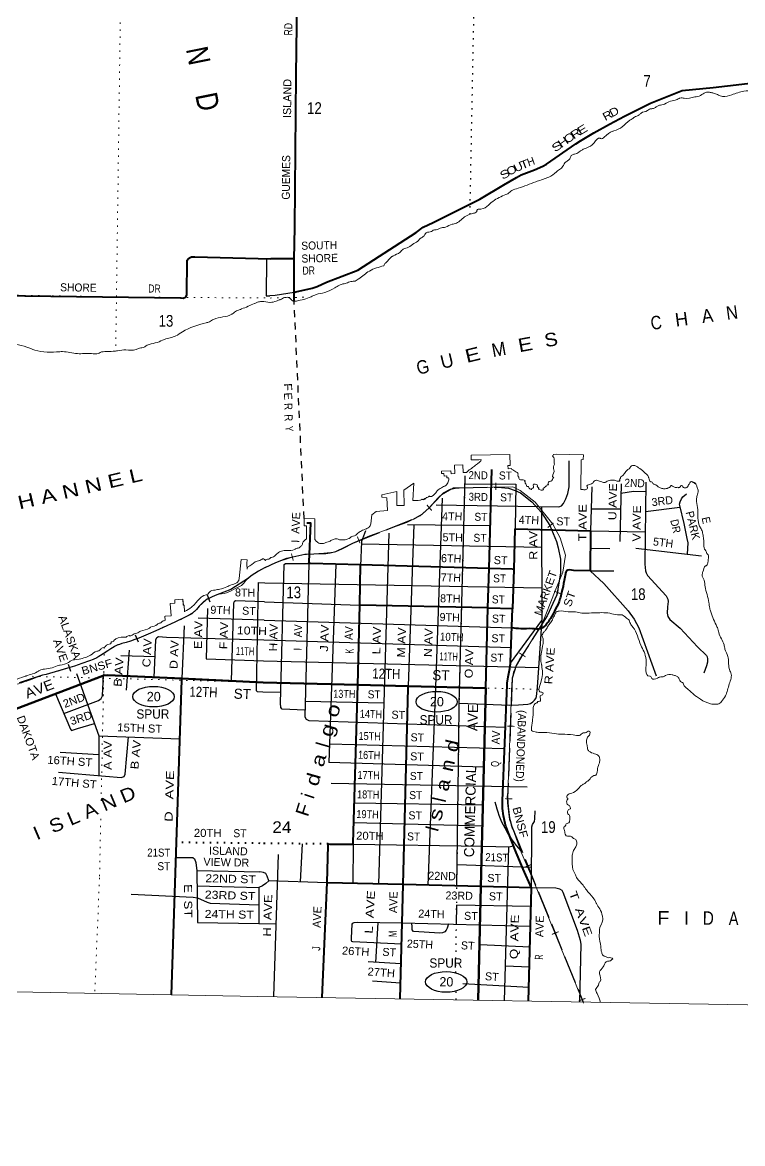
# Model space of a CAD drawing. Header units: feet. Extents: x -489137 to -242534, y 368785 to 558127.
# Drawn here: x -400959 to -390164, y 368785 to 385596 of the extents above; entities that cross this region are included whole.
import ezdxf
from ezdxf.enums import TextEntityAlignment as Align

# ---------------------------------------------------------------- set-up
doc = ezdxf.new("R2010")
doc.units = ezdxf.units.FT
doc.header["$LTSCALE"] = 70
for name, pattern in [('DOTTED', [1.5, 0.3, -1.2]), ('LONG_DASHED', [7.5, 6, -1.5]), ('MEDIUM_DASHED', [4.5, 3, -1.5]), ('SHORT_DASHED', [2.7, 1.5, -1.2])]:
    doc.linetypes.add(name, pattern=pattern)
for name, color, linetype, lineweight in [('17', 7, 'Continuous', 25), ('23', 7, 'Continuous', 70), ('26', 7, 'Continuous', 40), ('27', 7, 'Continuous', 13), ('29', 7, 'Continuous', 25), ('33', 7, 'LONG_DASHED', 25), ('34', 7, 'Continuous', 25), ('39', 7, 'Continuous', 13), ('4', 7, 'Continuous', 13), ('53', 7, 'MEDIUM_DASHED', 40), ('6', 7, 'DOTTED', 25), ('63', 7, 'Continuous', 25), ('7', 7, 'DOTTED', 13)]:
    doc.layers.add(name, color=color, linetype=linetype, lineweight=lineweight)
for name, color, linetype in [('30', 7, 'Continuous'), ('41', 7, 'Continuous'), ('42', 7, 'Continuous'), ('54', 7, 'Continuous')]:
    doc.layers.add(name, color=color, linetype=linetype)

msp = doc.modelspace()

# ---------------------------------------------------------------- linework, layer by layer
at = {"layer": '17'}
for centre in [(-398993.92, 375486.25), (-394749.52, 375410), (-394607.24, 371209.15)]:
    msp.add_ellipse(centre, major_axis=(-309.24, 1), ratio=0.500121, dxfattribs=at)
at = {"layer": '23'}
for p, q in [((-397350.41, 375700.06), (-398569.08, 375756.73)), ((-395932.68, 375663.37), (-397350.41, 375700.06)), ((-395176.31, 375643.53), (-395932.68, 375663.37)), ((-394014.68, 375613.07), (-395176.31, 375643.53)), ((-394127.59, 370934.18), (-394085.82, 372637.88))]:
    msp.add_line(p, q, dxfattribs=at)
for points in [[(-405087.48, 373771.14), (-399752.8, 375796.96), (-399743.14, 375804.25), (-399677.95, 375807.79), (-398569.08, 375756.73)], [(-394085.82, 372637.88), (-394013.04, 375613.03), (-394014.68, 375613.07)]]:
    msp.add_lwpolyline(points, dxfattribs=at)
at = {"layer": '26'}
for p, q in [((-396887.51, 382049.97), (-397236.83, 382051.59)), ((-396886.05, 381411.97), (-396885.99, 381547.83)), ((-393964.27, 377405.58), (-393922.4, 378894.1)), ((-393980.81, 376817.39), (-393964.27, 377405.58)), ((-395932.68, 375663.37), (-395899.06, 376859.88)), ((-393980.81, 376817.39), (-395898.43, 376860.09)), ((-394014.68, 375613.07), (-393980.81, 376817.39)), ((-396465.79, 370975.77), (-396391.29, 372698.87)), ((-395298.87, 370954.94), (-395254.1, 372667.76)), ((-393323.29, 372618.37), (-394085.82, 372637.88)), ((-393371.32, 370920.77), (-393329.46, 372615.47))]:
    msp.add_line(p, q, dxfattribs=at)
for points in [[(-396885.99, 381547.83), (-396885.78, 382039.82), (-396876.06, 382526.34), (-396856.05, 384804.21), (-396813.51, 387808.68), (-396775.42, 389421.36)], [(-396885.99, 381547.83), (-396860.99, 381554.27), (-396613.89, 381612.71), (-396542.11, 381636.48), (-396399.12, 381699.2), (-395929.94, 381882.2), (-395056.59, 382445.92), (-394951.45, 382525.83), (-394800.1, 382598.42), (-394100.28, 382946.75), (-393743.13, 383163.14), (-393552.23, 383273.07), (-393483.02, 383310), (-393280.86, 383386.72), (-393160.03, 383439.25), (-393100.95, 383470.63), (-392664.62, 383775.72), (-392592.49, 383822.4), (-392394.09, 383942.42), (-392158.77, 384071.67), (-391934.63, 384191.88), (-391543.77, 384387.13), (-391068.4, 384574), (-390603.03, 384621.75), (-389874.34, 384706.68)], [(-402098.53, 381511.76), (-398587.23, 381464.34), (-398549.76, 381463.83), (-398537.23, 381465.72), (-398533.99, 381466.83), (-398527.44, 381469.86), (-398521.24, 381473.55), (-398515.47, 381477.87), (-398510.17, 381482.78), (-398507.08, 381486.31), (-398493.11, 381511.99), (-398492.84, 381536.31), (-398487.64, 382005.25), (-398487.36, 382030.26), (-398468.35, 382055.25), (-398460.78, 382061.81), (-398452.26, 382067.74), (-398443.17, 382072.76), (-398433.6, 382076.8), (-398423.66, 382079.81), (-398413.47, 382081.77), (-398403.12, 382082.66), (-398392.74, 382082.45), (-398382.43, 382081.17), (-398376.26, 382079.86), (-397236.83, 382051.59)], [(-395900.11, 376860.93), (-395891.49, 377460.88), (-396638.55, 377484.3), (-396663.46, 377485.08), (-396662.41, 377508.05), (-396635.94, 378087.23), (-396694.43, 378088.84)], [(-393589.63, 377394.83), (-393570.35, 378003.76), (-392441.82, 377974.62)], [(-392441.82, 377974.62), (-392446.02, 377373.24), (-392698.08, 377380.37)], [(-393589.63, 377394.83), (-393617.41, 377395.63), (-393964.27, 377405.58), (-395889.78, 377460.79)], [(-393980.81, 376817.39), (-393608.18, 376809.09), (-393589.63, 377394.83)], [(-393691.98, 375662.43), (-393690.64, 375688.73), (-393679.14, 375786.02), (-393663.19, 375856.59), (-393657.62, 375881.25), (-393653.37, 375906.59), (-393645.8, 375951.74), (-393643.02, 375976.88), (-393642.04, 376001.74), (-393610.13, 376808.57)], [(-398725.85, 371016.19), (-398569.68, 375738.69), (-398569.08, 375756.73)], [(-396392.98, 372698.29), (-396377.65, 373252.3), (-396376.96, 373277.3), (-396352.32, 373277.07), (-396024.88, 373274.03), (-395999.82, 373273.8), (-395999.18, 373296.79), (-395932.68, 375663.37)], [(-395254.1, 372667.76), (-395177.05, 375615.16), (-395176.31, 375643.53)], [(-393327.4, 372618.6), (-393454.6, 372901.85), (-393543.54, 373115.78), (-393558.23, 373148.43), (-393569.44, 373173.37), (-393579.02, 373198.43), (-393711.34, 373544.63), (-393724.17, 373587.01), (-393749.06, 373697.78), (-393762.23, 373810.54), (-393763.55, 373924.06), (-393693.73, 375662.41)], [(-394085.82, 372637.88), (-395254.1, 372667.76), (-396391.35, 372696.85)]]:
    msp.add_lwpolyline(points, dxfattribs=at)
msp.add_spline([(-392698.08, 377380.37), (-392801.29, 377371.24), (-392819.55, 377327.55), (-392837.44, 377227.3), (-392876.8, 377044.71), (-392901.85, 376951.62), (-393044.98, 376659.82), (-393091.49, 376586.43), (-393192.2, 376505.68), (-393314.23, 376505.52), (-393489.84, 376504.46), (-393622.77, 376519.91)], degree=3, dxfattribs=at)
at = {"layer": '29'}
for p, q in [((-392422.38, 378630.5), (-392441.82, 377974.62)), ((-391985.64, 378679.29), (-392003.21, 377810.93)), ((-393176.03, 378335.19), (-393171.37, 376517.27)), ((-392432.08, 378303.28), (-391993.29, 378301.03)), ((-391104.36, 378320.56), (-391616.9, 378259.06)), ((-395465.08, 377939.28), (-395623.24, 372677.2)), ((-395188.88, 378069.96), (-393946.05, 378053.16)), ((-395090.06, 378068.62), (-395176.31, 375643.53)), ((-392441.82, 377974.62), (-391620.64, 377960.01)), ((-393174.46, 377723.2), (-395880.15, 377770.46)), ((-392443.63, 377715.08), (-392151.01, 377707.83)), ((-391764.51, 377715.02), (-390779.71, 377598.3)), ((-396262.67, 377472.52), (-396367.4, 374499.42)), ((-392446.02, 377373.24), (-392091.65, 377372.69)), ((-397423.21, 377199.42), (-397323.73, 377191.93)), ((-397323.73, 377191.93), (-393172.91, 377118.25)), ((-397328.77, 376910.36), (-395899.06, 376859.88)), ((-397333.75, 376631.57), (-398327.14, 376662.96)), ((-397333.75, 376631.57), (-393617.25, 376519.27)), ((-393642.5, 375990.13), (-393171.66, 376630.73)), ((-398532.83, 376547.26), (-398569.08, 375756.73)), ((-397339.03, 376336.23), (-393633.17, 376225.89)), ((-399484.21, 376102.19), (-398970.46, 376089.11)), ((-399398.88, 375581.43), (-399354.24, 376182.89)), ((-397344.59, 376025.62), (-393217.88, 375925.43)), ((-397352.93, 375559.01), (-397095.17, 375554.92)), ((-396720.13, 375416.88), (-395541.53, 375395.82)), ((-399811.42, 374899.85), (-398598.95, 374853.45)), ((-396357.5, 374780.39), (-393731.98, 374710.05)), ((-400394.77, 374654.12), (-399813.91, 374617)), ((-394042, 374429.29), (-396367.4, 374499.42)), ((-396333.1, 374191.11), (-393392.72, 374132.59)), ((-395982.44, 373892.59), (-394055.81, 373864.78)), ((-395990.68, 373599.14), (-394063.52, 373549.45)), ((-396768.03, 373281.1), (-396794.62, 372710.04)), ((-395999.82, 373273.8), (-396007.34, 372687.03)), ((-395999.82, 373273.8), (-394056.88, 373243.71)), ((-393732.93, 370927.18), (-393669.02, 373232.35)), ((-397124.89, 373121.16), (-397195.54, 370988.8)), ((-398342.95, 372880.9), (-397401.23, 372859.01)), ((-393325.77, 372923.31), (-394440.16, 372965.32)), ((-396391.35, 372696.85), (-397264.77, 372725.41)), ((-397415.07, 372084.26), (-397159.45, 372078.08)), ((-395662.58, 371502.85), (-395626.95, 372101.5)), ((-395267.33, 372097.39), (-393343.58, 372043.85)), ((-393351.37, 371728.37), (-394097.97, 371764.95)), ((-395285.16, 371479.48), (-395773.92, 371509.74)), ((-393358.78, 371428.6), (-393718.51, 371447.47)), ((-395709.35, 371225.4), (-395292.58, 371195.46)), ((-394358.47, 371185.2), (-393366.14, 371130.49))]:
    msp.add_line(p, q, dxfattribs=at)
for points in [[(-397298.09, 382053.11), (-397307.45, 381498.65), (-397251.65, 381497.87)], [(-396885.99, 381547.83), (-397171.48, 381502.42), (-397251.65, 381497.87)], [(-394756.63, 378363.05), (-392919.78, 378330.67), (-392901.55, 378335.67), (-392878.23, 378348.4), (-392848.55, 378380.21), (-392811.12, 378453.73), (-392780.7, 378532.93), (-392764.22, 378631.94), (-392762.71, 379023.87)], [(-394444.99, 372646.92), (-394416.95, 374827.83), (-394409.66, 375376.4), (-394400.91, 375760.1), (-394324.16, 378778.98)], [(-394326.28, 378679.29), (-393563.03, 378670.8), (-393570.35, 378003.76)], [(-391611.36, 378701.73), (-391626.74, 377471.84), (-391618.86, 377374.82), (-391610.38, 377340.88), (-391588.79, 377302.45), (-391306.63, 376998.89), (-391283.88, 376946.36), (-391279.64, 376914.54), (-391286.75, 376835.79), (-391292.36, 376738.49), (-391281.76, 376689.71), (-391255.19, 376642.38), (-391099.7, 376511.49), (-390839.35, 376234.38), (-390702.04, 376101.75), (-390692.37, 376085.2), (-390688.13, 376051.26), (-390688.13, 376004.6), (-390704.23, 375947.01), (-390746.07, 375841.08)], [(-394666.88, 378464.43), (-394767.5, 375629.78), (-394883.42, 372658.28)], [(-391613.19, 378555.35), (-391798.93, 378561.73), (-391988.58, 378533.93)], [(-390990.27, 377623.26), (-390980.7, 377792.67), (-390991.88, 377858.64), (-391041.13, 378084.47), (-391105.95, 378350.73), (-391110.03, 378373.85), (-391101.55, 378407.79), (-391080.35, 378450.21), (-391057.72, 378480.68), (-391002.55, 378530.14)], [(-395815.36, 377974.09), (-395878.4, 377812.58), (-395893.72, 377442.97)], [(-396723.75, 375284.65), (-397065.81, 375301.15), (-397086.69, 375325.85), (-397092.79, 375389.98), (-397037.17, 377467.51), (-397014.6, 377485.1), (-396948.17, 377484.31), (-396663.46, 377485.08)], [(-396663.46, 377485.08), (-396726.57, 375181.68), (-396705.06, 375147.68), (-396664.82, 375126.52), (-393719.09, 375030.91)], [(-392446.02, 377373.24), (-392244.3, 377181.8), (-391878.72, 376771.98), (-391788.47, 376649.41), (-391720.92, 376518.45), (-391458.74, 375801.12)], [(-397423.21, 377199.42), (-397454.06, 375578.49), (-397440.97, 375561.7), (-397352.93, 375559.01)], [(-397328.77, 376910.36), (-397767.57, 376921.55), (-397784.98, 376910.63), (-397792.98, 376886.22), (-397828.4, 375722.29)], [(-398185.06, 376806.92), (-398202.86, 376051.38), (-397344.59, 376025.62)], [(-394409.37, 375388), (-393651.72, 375360.42), (-393520.6, 375361.91), (-393382.8, 375372.52), (-393340.69, 375386.08), (-393308.59, 375406.45), (-393283.15, 375431.91), (-393261.95, 375459.48), (-393250.47, 375489.3), (-393238.63, 375629.17), (-393172.62, 376571.56)], [(-398986.69, 375775.96), (-398957.55, 376338.41), (-398946.27, 376372.44), (-398917.56, 376387.31), (-398798.8, 376379.31), (-397339.03, 376336.23)], [(-400339.38, 375232.2), (-399817.67, 375428.66), (-399779.73, 375460.07), (-399760.8, 375499.1), (-399743.14, 375804.25)], [(-400147.14, 375832.65), (-399811.42, 374899.85), (-399813.29, 374785.35), (-399815.06, 374303.51)], [(-400464.85, 375526.56), (-400239.82, 374998.64), (-400223.01, 374979.63), (-400134.55, 375009.17), (-399877.79, 375084.26)], [(-400417.09, 374353.39), (-399479.55, 374275.71), (-399433.42, 374291.32), (-399419.4, 374323.94), (-399367.55, 374882.86)], [(-393327.4, 372618.6), (-393322.48, 373536.62), (-393312.84, 373571.72), (-393285.09, 373612.46), (-393276.79, 373656.57), (-393274.72, 373775.12)], [(-394056.88, 373243.71), (-393669.02, 373232.35), (-393598.78, 373250.13)], [(-398657.75, 373075.36), (-398402.64, 373073.86), (-398378.34, 373053.28), (-398358.81, 372998.03), (-398342.89, 372872.88), (-398336.78, 372101.64), (-397415.07, 372084.26)], [(-397264.77, 372725.41), (-397310.62, 372683.65), (-397358.06, 372651.17), (-397417.19, 372624.77)], [(-397264.77, 372725.41), (-397288.09, 372795.41), (-397310.53, 372832.39), (-397343.21, 372850.56), (-397401.23, 372859.01)], [(-398341.11, 372647.9), (-397417.19, 372624.77), (-397415.1, 372092.08)], [(-392601.21, 370907.16), (-392583.49, 371774.1), (-392594.15, 371831.68), (-392640.48, 371979.08), (-392850.64, 372551.47), (-392869.63, 372579.55), (-392901.53, 372602.38), (-392965.13, 372615.1), (-393327.4, 372618.6)], [(-399327.2, 372524.03), (-398401.42, 372480.45), (-398334.43, 372468.62), (-398191.37, 372403.52), (-398142.84, 372388.06), (-397416.16, 372363.42)], [(-393336.24, 372340.83), (-394450.29, 372361.65), (-394454.7, 372074.77)], [(-395277.48, 371773.32), (-396007.7, 371810.6), (-396020.27, 371816.53), (-396026.63, 371825.01), (-396027.07, 371867.16), (-396016.05, 372076.04), (-396005.43, 372090.15), (-395986.34, 372098.64), (-395936.96, 372105.05), (-395267.33, 372097.39)], [(-394574, 372078.09), (-394592.73, 372013.29), (-394606.12, 371984.1), (-394627.32, 371960.77), (-394661.24, 371943.8), (-394700.68, 371940.47), (-395095.7, 371966.27), (-395114.96, 371992.58), (-395119.02, 372028.92), (-395120.42, 372093.3)]]:
    msp.add_lwpolyline(points, dxfattribs=at)
at = {"layer": '33', "linetype": 'SHORT_DASHED'}
msp.add_line((-396736.04, 378157.44), (-396886.04, 381407.26), dxfattribs=at)
at = {"layer": '34', "lineweight": 13}
msp.add_lwpolyline([(-392547.19, 370888.32), (-393280.86, 372691.93), (-393481.56, 373155.94), (-393659.35, 373645.56), (-393688.56, 373896.82), (-393621.73, 375688.5), (-393598.91, 375853.49), (-393510.89, 376040.92), (-393179.63, 376554.91), (-392973.28, 377074.36), (-392860.47, 377354.02), (-392816.98, 377607.31), (-392896.41, 377866.02), (-393005.6, 378071.01), (-393274.64, 378401.59), (-393497.68, 378575.38), (-393609.09, 378630.97), (-394499.2, 378615.11), (-394677.65, 378510.95), (-394864.83, 378312.1), (-394999.23, 378196.64), (-395197.67, 378099.1), (-395756.16, 377896.36), (-395976.66, 377803.45), (-396099.44, 377742.21), (-396287.57, 377652.45), (-396493.92, 377631.88), (-396772.78, 377615.32), (-396943.53, 377569.53), (-397159.43, 377496.7), (-397329.08, 377418.57)], dxfattribs=at)
at = {"layer": '34'}
msp.add_arc((-392214.74, 374316.93), 1712.74, 193.80183, 221.87281, dxfattribs=at)
at = {"layer": '34', "lineweight": 13}
for points in [[(-397329.43, 377418.38), (-397419.25, 377369.12), (-397529.35, 377296.69), (-397610.47, 377227.16), (-397674.22, 377154.72), (-397758.24, 377111.26), (-397900.21, 377044.62), (-398045.08, 377012.75), (-398114.61, 376983.78), (-398213.12, 376931.63), (-398308.73, 376841.81), (-398398.55, 376749.1), (-398499.96, 376688.25), (-398847.64, 376526), (-399073.63, 376424.59), (-399212.7, 376366.65), (-399340.18, 376320.29), (-399467.67, 376282.62), (-399540.1, 376259.45), (-399583.56, 376236.27)], [(-399583.56, 376236.27), (-399682.06, 376172.52), (-399812.44, 376088.5), (-399954.41, 376024.76), (-400180.4, 375946.53), (-400383.21, 375882.79), (-400551.26, 375836.43), (-400658.46, 375807.46), (-400814.92, 375749.51), (-401020.63, 375679.97), (-401142.32, 375648.1), (-401214.75, 375622.03), (-401298.77, 375578.57), (-401458.12, 375520.62)]]:
    msp.add_spline(points, degree=3, dxfattribs=at)
at = {"layer": '39'}
for p, q in [((-392995.08, 379119.51), (-392957.98, 379120.86)), ((-394080.82, 379040.53), (-394116.39, 379039.9)), ((-398818.57, 376627.78), (-398822.23, 376691.42))]:
    msp.add_line(p, q, dxfattribs=at)
for points in [[(-394234.68, 379104.75), (-394231.18, 379105.94), (-393651.9, 379116.9), (-393647.29, 378953.35), (-393680.78, 378952.4), (-393679.44, 378904.83), (-393628.21, 378906.26), (-393628.01, 378899.17)], [(-394119.07, 379039.88), (-394233.94, 379038.89), (-394234.63, 379104.66)], [(-392957.98, 379120.86), (-392550.39, 379114.81), (-392552.51, 379040.13), (-392580.85, 379036.87), (-392587.37, 378592.69)], [(-394574.23, 378769.16), (-394596.58, 378768.68), (-394597.17, 378795.87), (-394639.46, 378794.96), (-394640.25, 378831.41), (-394675.07, 378830.65), (-394675.9, 378868.64), (-394534.95, 378871.69), (-394534.02, 378829.18), (-394479.23, 378830.37), (-394482.03, 378958.89), (-394356.4, 378961.62), (-394354.31, 378847.8)], [(-395735.59, 378078.07), (-395723.71, 378213.07), (-395657.72, 378263.77), (-395487.82, 378279.29), (-395498.64, 378467.43), (-395571.04, 378475.48), (-395572.03, 378511.87), (-395348.64, 378564.28), (-395345.94, 378374.34), (-395346.57, 378352.15), (-395235.53, 378355.14), (-395243.25, 378581.57), (-395093.02, 378686.51), (-395106.43, 378426.32)], [(-396703.08, 377854.02), (-396702.05, 378049.25), (-396737.4, 378049.45), (-396736.84, 378155.42), (-396573.93, 378154.55), (-396575.6, 377841.15)], [(-397708.57, 377259.92), (-397681.67, 377544.19), (-397591.59, 377535.66), (-397596.12, 377487.88)], [(-398675.46, 376887.54), (-398673.57, 376887.65), (-398676.54, 376939.46), (-398553.16, 376946.52), (-398548.07, 376857.87), (-398533.45, 376858.73), (-398528.26, 376759.47)], [(-398672.7, 376888.62), (-398675.77, 376940.73), (-398552.29, 376947.69), (-398546.96, 376859.21), (-398532.16, 376860.08), (-398527.5, 376761.64)], [(-398821.1, 376689.58), (-398821.28, 376692.72), (-398731.59, 376697.86), (-398742.24, 376883.53), (-398672.7, 376888.62)]]:
    msp.add_lwpolyline(points, dxfattribs=at)
for points in [[(-402965.69, 391256.12), (-402975.95, 391246.22), (-403046.79, 391108.24), (-403100.53, 391030.49), (-403117.78, 390962.2), (-403134.47, 390928.19), (-403249.55, 390550.95), (-403335.7, 390340.63), (-403369.66, 390236.33), (-403417.21, 390041.48), (-403425.18, 389922.62), (-403423.63, 389894.36), (-403437.03, 389813.9), (-403543.09, 389620.06), (-403555.95, 389573.88), (-403665.95, 389386.15), (-403709.04, 389342.51), (-403754.89, 389252.51), (-403788.8, 389027.19), (-403804.48, 388805.6), (-403779.09, 388627.68), (-403776.81, 388518.73), (-403781.04, 388381.66), (-403766.29, 388169.63), (-403775.75, 387958.01), (-403778.49, 387913.69), (-403826.94, 387412.3), (-403866.34, 387221.36), (-403886.13, 386995.8), (-403897.83, 386770.11), (-403901.48, 386419.23), (-403916.7, 386100.82), (-403944.2, 385897.58), (-403981.64, 385452.5), (-404003.67, 385212.86), (-404025.57, 385106.34), (-404019.91, 385082.03), (-403987.1, 384988.71), (-403905.6, 384535.56), (-403882.13, 384363.73), (-403874.81, 384317.22), (-403846.23, 384086.82), (-403759.04, 383736.44), (-403713.6, 383550.12), (-403530.11, 383038.78), (-403495.67, 382921.22), (-403458.82, 382702.79), (-403407.27, 382520.4), (-403361.06, 382382.48), (-403264.17, 382257.81), (-403016.58, 381967.25), (-402851.52, 381815.22), (-402604.57, 381609.36), (-402305.76, 381366.33), (-402283.79, 381351.84), (-402145.97, 381262.79), (-401881.88, 381119.17), (-401625.82, 380977.7), (-401515.56, 380931.47), (-401329.16, 380851.68), (-401062.07, 380768.51), (-400893.21, 380727.33), (-400774.85, 380682.98), (-400399.85, 380658.49), (-400357.45, 380659.79), (-400135.93, 380629.83), (-399924.01, 380630.27), (-399821.03, 380632.56), (-399794.58, 380646.24), (-399697.47, 380660.72), (-399564.15, 380668.55), (-399531.79, 380672.03), (-399410.47, 380686.12), (-399255.02, 380689.53), (-399204.21, 380710.86), (-399135.35, 380725.83), (-399114.94, 380739.61), (-399059.97, 380768.92), (-398936.41, 380797.08), (-398830.71, 380843.7), (-398658.33, 380895.24), (-398558.41, 380958.08), (-398205.09, 381091.25), (-398156.41, 381106.57), (-398093.23, 381143.82), (-397819.51, 381221.87), (-397811.34, 381227.78), (-397750.13, 381269.1), (-397672.94, 381300.05), (-397480.39, 381382.85)], [(-387292.79, 382898.31), (-387394, 382957.67), (-387446.77, 383017.7), (-387501.96, 383063.66), (-387559.51, 383097.57), (-387671.65, 383126.92), (-387701.71, 383133.81), (-387745.43, 383157.24), (-387822.11, 383228.03), (-387915.43, 383281.11), (-387927.46, 383283.46), (-388071.3, 383404.58), (-388080.86, 383423.03), (-388117.85, 383470.51), (-388132.67, 383517.38), (-388178.53, 383607.51), (-388188.09, 383625.95), (-388274.35, 383785.89), (-388277.3, 383824.34), (-388275.29, 383894.99), (-388212.25, 383984.15), (-388199.92, 383991.88), (-388169.69, 384061.75), (-388171.9, 384126.44), (-388184.98, 384163.16), (-388214.02, 384206.38), (-388279, 384262.72), (-388385.91, 384334.34), (-388466.04, 384354.73), (-388582.33, 384380.16), (-388608.07, 384397.02), (-388676.04, 384419.1), (-388688.02, 384423.48), (-388786.12, 384450.42), (-388814.33, 384451.2), (-388821.49, 384483.71), (-388833.64, 384482.03), (-388899, 384453.54), (-388993.47, 384466.24), (-389096.39, 384465.04), (-389363.12, 384450.18), (-389425.5, 384455.95), (-389505.27, 384488.45), (-389598.53, 384543.54), (-389698.93, 384560.45), (-389721.11, 384561.06), (-389807.62, 384569.51), (-389947.11, 384559.22), (-390003.44, 384564.82), (-390142.65, 384564.62), (-390325.74, 384511.09), (-390463.62, 384486.62), (-390497.72, 384493.61), (-390555.44, 384521.47), (-390611.43, 384539.17), (-390661.59, 384548.64), (-390720.17, 384546.21), (-390792.05, 384501.73), (-390879.47, 384477.89), (-391037.39, 384458.01), (-391101.84, 384461.81), (-391114.11, 384456.08), (-391173.37, 384429.44), (-391266.84, 384405.76), (-391354.79, 384363.75), (-391427.88, 384347.58), (-391466.92, 384322.4), (-391511.83, 384303.44), (-391558.43, 384296.65), (-391589.36, 384273.27), (-391683.17, 384237.47), (-391712.2, 384209.99), (-391785.8, 384175.66), (-391818.85, 384148.29), (-391853.69, 384129.06), (-391967.47, 384029.18), (-392092.22, 383970.01), (-392110.53, 383964.45), (-392236.07, 383877.02), (-392287.16, 383854.19), (-392299.08, 383860.57), (-392387.76, 383792.33), (-392509.09, 383710.83), (-392564.21, 383688.12), (-392681.11, 383620.64), (-392723.84, 383607.68), (-392747.28, 383563.89), (-392782.69, 383524.47), (-392830.08, 383489.42), (-392855.7, 383439.63), (-392965.23, 383347.71), (-392983.88, 383330.05), (-393096.7, 383264.49), (-393263.77, 383206.48), (-393528.8, 383108.75), (-393622.56, 383074.97), (-393684.47, 383026.18)], [(-393684.47, 383026.18), (-393884.93, 382928.69), (-393973.73, 382856.41), (-394088.38, 382796.96), (-394145.39, 382778.33), (-394145.62, 382770.26), (-394182.88, 382736.94), (-394207.24, 382731.56), (-394366.82, 382653.13), (-394437.08, 382594.47), (-394504.28, 382572.09), (-394516.44, 382570.41), (-394614.51, 382526.65), (-394679.36, 382516.32), (-394756.82, 382488.15), (-394801.4, 382481.3), (-394826.16, 382461.79), (-394907.42, 382441.81), (-394949.4, 382384.39), (-395002.77, 382351.52), (-395017.52, 382329.71), (-395089.44, 382283.22), (-395171.79, 382224.88), (-395249.24, 382196.72), (-395299, 382149.62), (-395401.44, 382093.86), (-395411.34, 382087.05)], [(-395542.16, 381947.51), (-395758.36, 381868.49), (-395914.94, 381753.63), (-395970.63, 381715.91)], [(-395542.16, 381947.51), (-395530.57, 381970.97), (-395503.7, 382000.22), (-395480.96, 382023.22), (-395460.3, 382048.28), (-395420.99, 382083.84), (-395401.44, 382093.86)], [(-396155.23, 381675.63), (-396206.62, 381657.54), (-396276.36, 381617.04), (-396427.64, 381546.48), (-396555.62, 381515.66), (-396633.24, 381481.45), (-396850.88, 381418.76), (-396883.25, 381415.61), (-396909.28, 381422.39), (-396923.16, 381430.85), (-396929.57, 381442.05)], [(-396155.23, 381675.63), (-396088.37, 381691.44), (-396051.03, 381708.28), (-396017.79, 381712.61), (-395982.47, 381716.96), (-395970.63, 381715.91)], [(-396929.57, 381442.05), (-396978, 381472.95), (-397006.68, 381473.55), (-397030.99, 381470.18), (-397092.32, 381441.57), (-397101, 381438.95), (-397108.62, 381435.96), (-397153.54, 381416.99), (-397244.88, 381397.29), (-397248.64, 381397.22)], [(-397477.17, 381382.04), (-397433.85, 381402.32), (-397372.65, 381410.44), (-397248.64, 381397.22)], [(-393151.8, 378587.94), (-393147.46, 378587.99), (-393155.52, 378588.21), (-393147.46, 378587.99), (-393151.32, 378594.16), (-393136.47, 378620), (-393128.34, 378621.8), (-393119.76, 378639.75), (-393103.53, 378643.33), (-393090.87, 378663.19), (-393072.6, 378666.72), (-393076.47, 378672.89), (-393044.92, 378718.48), (-393024.59, 378723.97), (-393024.42, 378730.03), (-393005.59, 378753.74), (-393007.38, 378761.87), (-392993.09, 378767.53), (-392999.03, 378771.74), (-392990.47, 378860.37), (-392990.29, 378866.43), (-392993.95, 378951.36), (-392985.31, 378971.33), (-392990.27, 379009.84), (-393002.33, 379082.89), (-393008.31, 379085.06), (-392997.39, 379115.06), (-392995.25, 379119.04)], [(-394303.08, 378849.53), (-394259.77, 378885.66), (-394198.67, 378932.57), (-394136.43, 378979.48), (-394097.97, 379011.51), (-394082.22, 379038.86)], [(-392504.55, 378596.48), (-392488.01, 378610.15), (-392487.57, 378626.3), (-392497.24, 378640.7), (-392458.14, 378667.91), (-392404.93, 378694.72), (-392388.17, 378716.47), (-392355.47, 378731.73), (-392339.4, 378729.26), (-392275.46, 378707.31), (-392223.22, 378699.81), (-392206.87, 378707.43), (-392143.64, 378731.94), (-392067.15, 378725.8), (-392045.15, 378719.13), (-392002.64, 378724.02), (-392008.47, 378732.25), (-391995.45, 378764.21), (-391993.9, 378768.57), (-391991.14, 378774.19), (-391990.98, 378776.6), (-391986.93, 378780.14), (-391891.18, 378884.55), (-391856.17, 378909.84), (-391826.8, 378949.43), (-391759.02, 378944.67)], [(-391759.02, 378944.67), (-391685.17, 378893), (-391602.51, 378820.03), (-391573.41, 378778.83), (-391569.72, 378766.62), (-391560.61, 378732.03), (-391539.13, 378707.2), (-391529.05, 378706.92), (-391499.67, 378675.81), (-391483.71, 378669.31), (-391408.37, 378622.8), (-391360.45, 378605.32), (-391310, 378605.94), (-391279.47, 378615.2), (-391242.45, 378640.44), (-391238.12, 378650.41), (-391174.36, 378622.4), (-391125.93, 378623.09), (-391117.98, 378618.82), (-391080.67, 378654.15), (-391064.72, 378647.66), (-391049.33, 378620.98), (-391031.25, 378618.45), (-391009.07, 378617.84), (-390972.57, 378663.19)], [(-394964.58, 378448.67), (-394960.77, 378440.49), (-394944.47, 378446.1), (-394938.65, 378437.85), (-394930.13, 378453.78), (-394921.18, 378456.35), (-394914.01, 378453.34), (-394913.72, 378463.43), (-394893.22, 378474.98), (-394872.89, 378480.48), (-394864.48, 378492.37), (-394852.45, 378490.01), (-394763.8, 378544.79), (-394725.33, 378586.05), (-394662.56, 378627.91), (-394629.18, 378644.16), (-394612.28, 378653.38), (-394576, 378706.6), (-394567.02, 378738.67), (-394574.23, 378769.16)], [(-394354.31, 378847.8), (-394331.6, 378849.06), (-394314.55, 378846.89), (-394303.08, 378849.53)], [(-393628.01, 378899.17), (-393607.38, 378887.73), (-393577.72, 378866.3), (-393542.43, 378848.8)], [(-393542.43, 378848.8), (-393530.06, 378826.78), (-393529.06, 378790.39), (-393525.9, 378786.44), (-393521.89, 378781.34), (-393517.37, 378775.93), (-393517.71, 378763.82), (-393508.21, 378743.36), (-393472.03, 378738.33), (-393426.19, 378718.88), (-393430.39, 378712.94), (-393422.44, 378708.68), (-393423.13, 378684.47), (-393413.22, 378678.13), (-393394.2, 378637.21), (-393388.1, 378639.06), (-393360.62, 378612.04), (-393352.78, 378603.75), (-393324.85, 378592.88), (-393332.8, 378597.14), (-393310.22, 378610.66), (-393299.29, 378640.65), (-393302.64, 378664.98), (-393260.19, 378667.86), (-393238.53, 378649.08), (-393240.88, 378637.02), (-393221.24, 378618.31), (-393215.43, 378610.07), (-393221.53, 378608.21), (-393197.91, 378587.36), (-393151.8, 378587.94)], [(-392590.55, 378592.73), (-392554.19, 378591.78), (-392512.14, 378590.88), (-392507.9, 378594.32)], [(-390972.42, 378663.56), (-390966.66, 378671.1), (-390953.42, 378691.63), (-390936.64, 378713.97), (-390918.81, 378707.83), (-390864.1, 378675.05)], [(-390910.28, 378708.59), (-390867.03, 378680.7), (-390866.43, 378679.63)], [(-390866.52, 378679.64), (-390850.81, 378649.83), (-390849.08, 378639.68), (-390830.58, 378580.6), (-390833.86, 378536.25), (-390851.75, 378474.13), (-390853.47, 378413.59), (-390834.78, 378289.86), (-390807.48, 378042.7), (-390776.91, 377989.48), (-390759.41, 377925.28), (-390747.75, 377849.41), (-390741.91, 377791.05), (-390732.47, 377699.29), (-390713, 377674.51), (-390698.02, 377633.7), (-390678.38, 377614.98), (-390673.18, 377584.54), (-390678.64, 377534.19), (-390678.82, 377528.14), (-390690.39, 377475.95), (-390703.1, 377454.08), (-390717.45, 377446.4), (-390758.26, 377358.65), (-390769.66, 377312.51), (-390741.59, 377234.98), (-390724.23, 377135.54), (-390668.37, 376899.7), (-390656.66, 376814.55), (-390640.12, 376757.54), (-390547.58, 376534.83), (-390541.87, 376522.55), (-390521.81, 376447.27), (-390440.28, 376263.24), (-390427.94, 376200.29), (-390382.64, 376089.97), (-390365.56, 375909.74), (-390354.49, 375873.08)], [(-395106.43, 378426.32), (-395049.65, 378425.96), (-395004.23, 378430.74), (-394964.51, 378448.53)], [(-395801.78, 378002.12), (-395787.06, 378011.83), (-395763.3, 378029), (-395746.36, 378048.41), (-395735.59, 378078.07)], [(-396208.06, 377840.13), (-396178.2, 377835.77), (-396064.63, 377856.88), (-396056.45, 377860.7), (-396005.09, 377893.62), (-395999.04, 377893.45), (-395931.26, 377936.02), (-395877.77, 377972.92), (-395801.78, 378002.12)], [(-397317.96, 377526.29), (-397298.63, 377543.81), (-397255.49, 377553.76), (-397247.2, 377564.24), (-397237.84, 377570.54), (-397208.42, 377576.78), (-397156.77, 377616.31), (-397131.94, 377637.84), (-397076.61, 377668.64), (-396991.6, 377678.42), (-396882.24, 377693.58), (-396863.81, 377703.17), (-396812.9, 377719.95), (-396786.13, 377739.41), (-396762.99, 377773.1), (-396758.55, 377787.12), (-396702.21, 377855.13)], [(-396575.6, 377841.15), (-396541.51, 377805.53), (-396485.7, 377781.97), (-396409.66, 377796.01), (-396348.43, 377820.2), (-396300.84, 377844.32), (-396242.94, 377851.45), (-396208.06, 377840.13)], [(-397597.38, 377484.85), (-397587.73, 377403.17), (-397587.5, 377417.29), (-397548.65, 377448.89), (-397440.54, 377519.67), (-397402.04, 377529.1), (-397345.16, 377552.34), (-397317.85, 377526.22)], [(-398527.5, 376761.64), (-398426.36, 376827.23), (-398309.34, 376950.28), (-398266.35, 376987.87), (-398160.46, 377046.58), (-398156.28, 377054.58), (-398071.03, 377085.4), (-398002.19, 377098.36), (-397892.66, 377132.81), (-397837.72, 377160.11), (-397746.35, 377194.86), (-397717.57, 377226.64), (-397711.07, 377254.76)], [(-392960.24, 376755.55), (-392970.03, 376735.92), (-392985.47, 376700.65), (-393007.84, 376658.83), (-393021.55, 376623.13), (-393044.85, 376594.77), (-393064.7, 376569.9), (-393079.74, 376550.43)], [(-390354.49, 375873.08), (-390339.17, 375844.38), (-390362.05, 375677.37), (-390421.63, 375497.24), (-390478.5, 375411.96), (-390505.45, 375386.44), (-390562.35, 375371.85), (-390644.82, 375380.19), (-390796.25, 375446.98), (-390855.64, 375487), (-390869.46, 375497.48), (-390991.53, 375603.85), (-391050.11, 375672.12), (-391063.42, 375700.76), (-391081.44, 375705.3), (-391120.11, 375764.94), (-391153.58, 375794.14), (-391197.52, 375809.49), (-391219.52, 375816.15), (-391318.75, 375802.73), (-391353.53, 375785.51), (-391389.93, 375782.49), (-391438.82, 375765.65), (-391525.73, 375759.97), (-391548.95, 375794.95), (-391554.99, 375795.11), (-391610.62, 376039.01), (-391689.17, 376257.3), (-391739.6, 376400.07), (-391806.55, 376529.16), (-391845.33, 376584.76), (-391871.88, 376644.07), (-391903.57, 376665.15), (-391970.85, 376711.44), (-392039.38, 376713.32), (-392151.7, 376736.62), (-392272.47, 376746.01), (-392524.85, 376738.83), (-392573.22, 376740.16), (-392669.52, 376758.97), (-392764.32, 376759.58), (-392776.41, 376759.9), (-392915.33, 376769.79), (-392958.06, 376756.83), (-392960.22, 376755.59)], [(-401295.93, 375685.08), (-401225.55, 375702.89), (-401170.68, 375726.16), (-401075.6, 375740.68), (-400933.55, 375788.7), (-400738.69, 375858.01), (-400702.01, 375879.57), (-400627.01, 375900.48), (-400515.68, 375920.79), (-400412.2, 375955.34), (-400395.99, 375959.1), (-400268.23, 375997.27), (-400241.67, 376016.98), (-400107.95, 376049), (-400018.76, 376073.72), (-399939.52, 376106.65), (-399843.68, 376167.55), (-399813.29, 376175.1), (-399776.42, 376208.76), (-399715.4, 376237.99), (-399698.93, 376257.87), (-399629.71, 376295.02), (-399625.49, 376307.05), (-399597.14, 376312.62), (-399586.83, 376326.57), (-399438.69, 376376.49), (-399406.35, 376379.97), (-399361.6, 376401.4), (-399351.54, 376399.22), (-399315.06, 376408.68), (-399282.42, 376430.31), (-399241.91, 376439.71), (-399186.94, 376469.03), (-399055.05, 376513.19), (-399038.68, 376527.03), (-398939.14, 376567.69), (-398930.87, 376579.65), (-398884.2, 376594.99), (-398867.81, 376610.85), (-398823.12, 376628.24)], [(-393174.62, 376404.36), (-393155.05, 376354.27), (-393169.29, 376207.23), (-393181.51, 375989.42), (-393176.2, 375963.02), (-393174.53, 375950.86), (-393180.93, 375724.83), (-393187.74, 375555.36), (-393157.62, 375550.48), (-393156.39, 375522.17), (-393195.44, 375496.99), (-393191.16, 375434.27), (-393199.62, 375420.36), (-393236.31, 375407.23), (-393236.54, 375399.16), (-393250.88, 375391.47), (-393294.29, 375354.3), (-393304.12, 375291.96), (-393310.48, 375138.63), (-393312.9, 375124.55), (-393328.81, 374989.67), (-393327.14, 374977.51), (-393293.28, 374962.44), (-393225.03, 374950.46), (-393095.97, 374948.92), (-392953.36, 374926.8), (-392828.39, 374923.36), (-392655.37, 374906.47), (-392596.74, 374910.92), (-392569.8, 374936.43), (-392508.87, 374950.91), (-392480.08, 374970.31), (-392451.97, 374965.5), (-392450.87, 374933.15), (-392459.62, 374909.15), (-392495.14, 374865.71), (-392489.35, 374714.06), (-392489.52, 374708), (-392466.36, 374671.01), (-392382.79, 374630.33), (-392321.15, 374598.34), (-392304.27, 374553.43), (-392310.01, 374493), (-392325.26, 374453.03), (-392344.14, 374356.6), (-392373.89, 374302.89), (-392392.03, 374303.39)], [(-393139.84, 376460.97), (-393149.13, 376449.7), (-393155.85, 376435.83), (-393162.83, 376422.77), (-393167.67, 376414.06), (-393174.15, 376408.6), (-393174.12, 376403.45)], [(-393079.93, 376550.23), (-393110.9, 376488.38), (-393139.91, 376460.92)], [(-392392.03, 374303.39), (-392424.81, 374286.11), (-392474.89, 374226.91), (-392509.79, 374205.65), (-392518.13, 374195.79), (-392565.35, 374166.79), (-392629.73, 374101.91), (-392722.26, 374039.84), (-392791.88, 374003.38), (-392790.96, 373964.98), (-392785.02, 373960.77), (-392791.69, 373938.74), (-392797.27, 373884.36), (-392787.65, 373867.94), (-392759.77, 373855.05), (-392748.53, 373824.44), (-392745.01, 373806.17), (-392773.63, 373792.82), (-392784.17, 373776.96), (-392781.46, 373730.43), (-392761.75, 373713.72), (-392755.23, 373659.01), (-392755.46, 373650.94), (-392756.26, 373622.69), (-392769.1, 373596.78), (-392814.3, 373567.74), (-392816.71, 373553.66), (-392841.65, 373528.1), (-392834.95, 373479.44), (-392814.72, 373410.21), (-392806.88, 373401.92), (-392764.72, 373394.7), (-392724.65, 373385.51), (-392697.11, 373360.52), (-392673.15, 373351.78), (-392659.5, 373335.24), (-392650.28, 373304.69), (-392648.43, 373298.59), (-392657.97, 373246.33), (-392687.63, 373196.66), (-392713.81, 373126.68), (-392717.66, 373062.16), (-392706.21, 372896.23), (-392670.14, 372816.46), (-392643.47, 372761.2), (-392553.54, 372659.75), (-392505.15, 372587.73), (-392403.53, 372471.83), (-392361.24, 372397.95), (-392355.54, 372385.68), (-392305.3, 372307.54), (-392264.1, 372195.32), (-392259.59, 372140.67), (-392310.23, 371990.59), (-392309.25, 371954.21), (-392313.09, 371889.68), (-392289.04, 371741.58), (-392275.54, 371648.3), (-392254.51, 371607.33), (-392240.74, 371594.83), (-392228.66, 371594.49), (-392188.86, 371575.23), (-392118.53, 371565.2), (-392110.7, 371556.91), (-392123.07, 371547.15), (-392135.57, 371533.36), (-392151.98, 371523.71), (-392198.57, 371516.92), (-392227.65, 371487.42), (-392251.31, 371435.57), (-392309.97, 371358.42), (-392289.15, 371238.69), (-392297.84, 371216.71), (-392314.42, 371201), (-392323.57, 371162.88), (-392365.89, 371093.36), (-392345.37, 371034.22), (-392294.07, 370901.72)]]:
    msp.add_spline(points, degree=3, dxfattribs=at)
at = {"layer": '4'}
msp.add_lwpolyline([(-242558.54, 553372.83), (-244583.22, 368785.28), (-275154.66, 369142.74), (-305725.57, 369542.24), (-336295.9, 369983.8), (-366865.58, 370467.41), (-397434.59, 370993.07), (-428002.84, 371560.78), (-458570.27, 372170.54), (-489136.84, 372822.34), (-485065.03, 557803.58)], dxfattribs=at)
msp.add_lwpolyline([(-242558.54, 553372.83), (-244583.22, 368785.28), (-275154.66, 369142.74), (-305725.57, 369542.24), (-336295.9, 369983.8), (-366865.58, 370467.41), (-397434.59, 370993.07), (-428002.84, 371560.78), (-458570.27, 372170.54), (-489136.84, 372822.34), (-485065.03, 557803.58)], dxfattribs=at)
at = {"layer": '53', "linetype": 'DOTTED'}
for p, q in [((-397393.57, 373287.17), (-398650.34, 373299.36)), ((-396376.96, 373277.3), (-397393.57, 373287.17))]:
    msp.add_line(p, q, dxfattribs=at)
at = {"layer": '6'}
for p, q in [((-394249.87, 382713.59), (-394180.87, 386258.27)), ((-394404.16, 375627.26), (-394319.53, 378846.88)), ((-394446.41, 372605.73), (-394406.18, 375627.31)), ((-394463.19, 371345.65), (-394449.01, 372410.26)), ((-394455.59, 370939.99), (-394455, 371062.95))]:
    msp.add_line(p, q, dxfattribs=at)
at = {"layer": '63'}
for p, q in [((-394854.2, 378323.81), (-394844.49, 378332.82)), ((-398188.9, 377011.91), (-398148.3, 376909)), ((-399267.8, 376412.55), (-399226.14, 376310.08)), ((-400274.1, 375972.89), (-400238.84, 375868.05)), ((-393685.74, 373966.95), (-393683.23, 374034.58)), ((-393632.61, 373566.12), (-393610.75, 373504.82))]:
    msp.add_line(p, q, dxfattribs=at)
at = {"layer": '63', "linetype": 'LONG_DASHED'}
for points in [[(-397319.56, 377422.26), (-397161.73, 377500.24), (-396996.5, 377565.4), (-396723.44, 377620.75), (-396593.22, 377629.16), (-396514.39, 377632.26), (-396412.58, 377633.36), (-396346.78, 377643.87), (-396261.35, 377664.19), (-396161.95, 377705.52), (-395996.7, 377795.2), (-395099.12, 378148.31), (-394964.69, 378223.28), (-394854.88, 378323.17), (-394731.31, 378460.99), (-394646.82, 378541.35), (-394541.79, 378595.3), (-394470.38, 378612.11), (-394410.32, 378616.75), (-393833.26, 378628.93), (-393670.82, 378612.82), (-393574.2, 378579.19), (-393491.61, 378541.39), (-393324.95, 378409.64), (-393177.92, 378245.7), (-393054.7, 378055.14), (-392952.48, 377812.73), (-392925.86, 377716.74), (-392895.06, 377547.19), (-392890.85, 377337.01), (-392947.4, 377011.8), (-393091.1, 376696.66), (-393460.17, 376122.77), (-393558.79, 375955.42), (-393617.6, 375762.05), (-393685.73, 373966.95), (-393679.21, 373833.28), (-393656.8, 373664.44), (-393621.8, 373537.63), (-392554.1, 370907.9)], [(-397319.61, 377422.28), (-397374.25, 377393.58), (-397418.68, 377368.17), (-397474.51, 377333.3), (-397528.69, 377295.8), (-397570.24, 377262.23), (-397835.97, 377094.67), (-398044.75, 377011.69), (-398079.69, 376998.04), (-398114.15, 376982.77), (-398164.96, 376959.52), (-398189.38, 376946.38), (-398212.44, 376930.75), (-398261.59, 376887.21), (-398307.94, 376841.04), (-398352.06, 376794.07), (-398397.82, 376748.27), (-398421.41, 376730.02), (-398459.59, 376707.06), (-398499.48, 376687.25), (-398673, 376605.34), (-398847.18, 376524.99), (-398960.05, 376474.01), (-399073.19, 376423.58), (-399142.47, 376394), (-399212.29, 376365.62), (-399275.64, 376341.26), (-399339.84, 376319.24), (-399403.54, 376300.16), (-399467.35, 376281.56), (-399503.64, 376270.36), (-399539.71, 376258.41), (-399551.02, 376253.82), (-399567.23, 376245.17), (-399582.96, 376235.34), (-399632.2, 376203.45), (-399681.46, 376171.59), (-399746.59, 376129.5), (-399811.86, 376087.55), (-399845.7, 376068.24), (-399899.14, 376044.31), (-399954.03, 376023.72), (-400066.73, 375983.6), (-400180.05, 375945.48), (-400281.19, 375912.64), (-400382.9, 375881.73), (-400466.9, 375858.39), (-400550.97, 375835.36), (-400604.6, 375821.01), (-400658.13, 375806.4), (-400732.27, 375783.88), (-400815.53, 375758.51), (-400918.15, 375722.97), (-401007.01, 375693.8)]]:
    msp.add_lwpolyline(points, dxfattribs=at)
at = {"layer": '63'}
msp.add_arc((-394277.61, 377399.34), 1385.79, 343.65556, 346.57825, dxfattribs=at)
at = {"layer": '7'}
for p, q in [((-399475.25, 386856.38), (-399560.97, 380668.89)), ((-402508.66, 381528.76), (-399543.93, 381480.65)), ((-399543.96, 381478.63), (-397247.34, 381463.77)), ((-397247.34, 381463.77), (-397035.71, 381468.53)), ((-396973.27, 381469.93), (-396661, 381476.95)), ((-399731.15, 376229.01), (-399734.66, 376061.63)), ((-400917.88, 375794.19), (-397350.4, 375700.55)), ((-399739.47, 375832.09), (-399759.23, 374888.45)), ((-399738.74, 375867.04), (-399739.47, 375832.09)), ((-397350.4, 375700.55), (-394404.28, 375623.22)), ((-394402.2, 375625.18), (-393186.33, 375595.58)), ((-399759.23, 374888.45), (-399779.94, 373899.84)), ((-399785.02, 373656.75), (-399803.59, 372769.42)), ((-399803.59, 372769.42), (-399875.04, 371036.83))]:
    msp.add_line(p, q, dxfattribs=at)

# ---------------------------------------------------------------- texts
at = {"layer": '17'}
for s, rotation, width, p in [('12TH', 358.461, 0.85, (-395716.33, 375759.77)), ('AVE', 20.793, 1.1, (-400887.23, 375454.5)), ('12TH', 358.436, 0.85, (-398457.55, 375486.82))]:
    msp.add_text(s, height=151.3, rotation=rotation, dxfattribs=dict(at, width=width)).set_placement(p)
for s, rotation, p in [('ST', 358.461, (-394817, 375735.45)), ('ST', 358.236, (-397793.64, 375456.43)), ('AVE', 88.599, (-394137.91, 374968.77)), ('COMMERCIAL', 88.599, (-394189.43, 373077.39))]:
    msp.add_text(s, height=151.3, rotation=rotation, dxfattribs=at).set_placement(p)
for p in [(-398990.47, 375417.94), (-394746.07, 375341.69), (-394603.79, 371140.84)]:
    msp.add_text('20', height=140, dxfattribs=at).set_placement(p, align=Align.CENTER)
at = {"layer": '17', "width": 0.95}
for p in [(-399003.49, 375156.24), (-394758.67, 375069.01), (-394611.08, 371422.86)]:
    msp.add_text('SPUR', height=140, dxfattribs=at).set_placement(p, align=Align.CENTER)
at = {"layer": '27'}
for s, height, rotation, width, p in [('RD', 121.1, 89.189, 0.8, (-396915.21, 385399.69)), ('GUEMES', 121.1, 89.497, 0.95, (-396950.27, 382938.22)), ('SOUTH', 121.1, 1.309, 0.95, (-396777.7, 382186.25)), ('SHORE', 121.1, 1.309, 0.95, (-396775.48, 381993.99)), ('DR', 121.1, 1.309, 0.8, (-396760.45, 381813.54)), ('SHORE', 121.1, 359.07, 0.95, (-400394.36, 381565.08)), ('DR', 121.1, 359.63, 0.8, (-399073.54, 381546.21)), ('T AVE', 120, 89.6, 1.2, (-392504.38, 377816.76)), ('MARKET', 120, 70.241, 1.05, (-393178.14, 376689.14)), ('ST', 120, 70.241, 1.15, (-392740.61, 376821.34)), ('ST', 121.1, 358.724, 0.95, (-393923.95, 376885.59)), ('AV', 121, 88.391, 0.95, (-396007.23, 376335.3)), ('K', 121.1, 88.391, 0.65, (-395996.3, 376132.76)), ('AV', 121, 87.7, 0.95, (-393804.77, 374769.65)), ('Q', 121, 87.7, 0.7, (-393815.64, 374431.32)), ('D   AVE', 120, 88.106, 1.35, (-398710.15, 373608.85)), ('M', 121, 88.503, 0.7, (-395348.7, 371880.6)), ('J', 121, 87.524, 0.8, (-396496.22, 371675.65)), ('R', 121, 88.585, 0.65, (-393157.57, 371541.26))]:
    msp.add_text(s, height=height, rotation=rotation, dxfattribs=dict(at, width=width)).set_placement(p)
for s, rotation, p in [('ISLAND', 89.497, (-396932.31, 384163.08)), ('AVE', 87.383, (-396807.71, 377926.61)), ('4TH', 358.521, (-393521.44, 378079.32)), ('ST', 358.521, (-392957.7, 378056.17)), ('I', 87.383, (-396808.07, 377791.65)), ('6TH', 358.357, (-394686.04, 377503.23)), ('ST', 358.357, (-393895.1, 377474.99)), ('8TH', 358.724, (-394699.67, 376901.12)), ('22ND', 358.535, (-394877.05, 372742.4)), ('ST', 358.534, (-393991.55, 372707.87)), ('AVE', 88.503, (-395343.53, 372240.37)), ('ST', 358.534, (-393968.21, 372433.58)), ('AVE', 87.524, (-396488.89, 372017.78)), ('AVE', 88.585, (-393150.7, 371879.5))]:
    msp.add_text(s, height=121.1, rotation=rotation, dxfattribs=at).set_placement(p)
for s, rotation, width, p in [('D', 28.205, 1.2, (-392061.08, 384203.5)), ('R', 28.205, 1.2, (-392160.99, 384149.91)), ('R', 32.91, 1.3, (-392632.39, 383879.95)), ('E', 31.171, 1.35, (-392536.19, 383938.28)), ('S', 34.962, 1.5, (-392911.19, 383688.73)), ('H', 34.962, 1.3, (-392820.6, 383752.07)), ('O', 34.962, 1.3, (-392728.06, 383816.78)), ('U', 26.084, 1.15, (-393500.4, 383374.17)), ('T', 20.782, 1.3, (-393413.52, 383412.51)), ('H', 19.497, 0.95, (-393317.03, 383453.35)), ('S', 29.936, 1.35, (-393697.61, 383270.13)), ('O', 29.936, 1.2, (-393597.3, 383327.89))]:
    msp.add_text(s, height=120, rotation=rotation, dxfattribs=dict(at, width=width)).set_placement(p, align=Align.CENTER)
at = {"layer": '30'}
for s, rotation, width, p in [('2ND', 359.363, 0.9, (-394271.81, 378748.33)), ('ST', 359.363, 0.95, (-393816.87, 378743.47)), ('2ND', 358.033, 0.95, (-391937.16, 378635.25)), ('U AVE', 88.841, 1.15, (-392056.48, 378131.34)), ('3RD', 358.99, 0.9, (-394271.3, 378424.51)), ('ST', 358.99, 0.95, (-393798.86, 378415.46)), ('ST', 359.226, 0.95, (-394184.31, 378124.07)), ('V AVE', 89.284, 1.15, (-391693.94, 377811.92)), ('DR', 282.303, 0.9, (-391248.04, 378130.89)), ('E', 282.303, 0.95, (-390778.34, 378168.48)), ('ST', 358.999, 0.95, (-394198.42, 377809.35)), ('R AV', 90.147, 1.15, (-393241.79, 377540.6)), ('ST', 358.983, 0.95, (-393903.91, 377201.24)), ('ALASKA', 289.794, 1.1, (-400424.21, 376682.09)), ('E AV', 88.65, 1.15, (-398269.38, 376199.88)), ('F AV', 88.257, 1.15, (-397886.97, 376195.83)), ('H AV', 88.466, 1.1, (-397141.77, 376164.56)), ('I    AV', 88.431, 0.9, (-396775.99, 376175.99)), ('J AV', 87.983, 1.2, (-396378.97, 376159.31)), ('10TH  ', 358.31, 1.15, (-397745.71, 376422.53)), ('L AV', 88.278, 1.2, (-395595.33, 376118.06)), ('M AV', 87.963, 1.15, (-395224.68, 376071.42)), ('N AV', 87.967, 1.15, (-394822.06, 376077.66)), ('10TH', 358.295, 0.9, (-394700.58, 376327.18)), ('AVE', 289.794, 1.1, (-400503.94, 376326.29)), ('C AV', 87.034, 1.15, (-399043.01, 375925)), ('D AV', 87.375, 1.15, (-398635.72, 375899.02)), ('11TH', 358.281, 0.7, (-397759.54, 376112.76)), ('B AV', 85.755, 1.2, (-399475.07, 375631.15)), ('11TH', 358.609, 0.7, (-394708.42, 376031.92)), ('O AV', 88.494, 1.15, (-394210.58, 375760.87)), ('ST', 358.609, 0.95, (-393944.29, 376013.09)), ('R AVE', 85.993, 1.15, (-393016.17, 375669.52)), ('13TH', 358.976, 0.85, (-396301.3, 375470.66)), ('ST', 358.976, 0.95, (-395785.1, 375461.89)), ('2ND', 20.635, 1.05, (-400323.52, 375315.9)), ('3RD', 18.466, 1.05, (-400221.56, 375057.02)), ('14TH', 358.141, 0.85, (-395902.66, 375170.49)), ('DAKOTA', 290.059, 1.05, (-401046.39, 375176.42)), ('15TH ST', 357.808, 1.05, (-399539.03, 374968.15)), ('15TH', 358.465, 0.85, (-395921.63, 374838.74)), ('A AV', 89.79, 1.2, (-399620.89, 374386.77)), ('B AV', 84.7, 1.2, (-399222.23, 374392.42)), ('16TH ST', 356.343, 1.05, (-400589.1, 374482.3)), ('16TH', 358.273, 0.85, (-395929.97, 374556.26)), ('17TH ST', 355.264, 1.05, (-400523.36, 374164.68)), ('17TH', 358.86, 0.85, (-395936.76, 374253.12)), ('ST', 358.86, 0.95, (-395152, 374238.26)), ('18TH', 359.173, 0.85, (-395942.79, 373961.86)), ('ST', 359.173, 0.95, (-395161.11, 373951.08)), ('19TH', 358.523, 0.85, (-395953.73, 373667.61)), ('20TH', 359.113, 1.05, (-395957.33, 373343.15)), ('ST', 359.113, 0.95, (-395193.13, 373331.32)), ('21ST', 359.663, 0.9, (-399088.01, 373089.41)), ('21ST', 357.841, 0.9, (-394022.22, 373022.7)), ('ST', 359.663, 0.95, (-398937.22, 372884.91)), ('22ND ST', 358.566, 1.15, (-398218.41, 372704.8)), ('E  ST', 270.454, 1.25, (-398536.84, 372675.67)), ('23RD ST', 358.058, 1.15, (-398226.93, 372460.25)), ('L  AVE', 86.594, 1.3, (-395710.04, 371930.32)), ('T  AVE', 290.161, 1.4, (-392768.57, 372545.97)), ('H  AVE', 88.102, 1.2, (-397234.62, 371887.39)), ('24TH ST', 358.92, 1.15, (-398228.19, 372169.6)), ('Q  AVE', 88.412, 1.25, (-393534.74, 371548.65)), ('26TH', 356.457, 1.05, (-396172.63, 371621.5)), ('27TH', 355.891, 1.05, (-395789.82, 371307.07))]:
    msp.add_text(s, height=120, rotation=rotation, dxfattribs=dict(at, width=width)).set_placement(p)
for s, rotation, p in [('3RD', 6.842, (-391519.86, 378341.21)), ('4TH', 359.226, (-394668.15, 378132.1)), ('PARK', 283.682, (-391018.47, 378252.78)), ('5TH', 358.999, (-394662.14, 377816.97)), ('5TH', 353.241, (-391511.07, 377755.47)), ('7TH', 358.983, (-394688.55, 377214.8)), ('8TH', 358.539, (-397774, 376990.56)), ('9TH', 358.19, (-398143.11, 376730.92)), ('ST', 358.19, (-397667.69, 376716.34)), ('9TH', 358.269, (-394707.67, 376621.63)), ('ST', 358.269, (-393923.45, 376598.55)), ('ST', 358.295, (-393930.59, 376303.73)), ('ST', 358.141, (-395428.61, 375157.82)), ('ST', 358.465, (-395142.74, 374817.87)), ('ST', 358.273, (-395148.31, 374533.04)), ('ST', 358.523, (-395175.17, 373648.51)), ('ISLAND', 358.668, (-398162.94, 373119.05)), ('VIEW DR', 358.668, (-398246.52, 372951.9)), ('23RD', 358.929, (-394618.22, 372446.8)), ('24TH', 358.406, (-395025.81, 372174.94)), ('ST', 358.406, (-394339.22, 372141.59)), ('ST', 356.997, (-395566.11, 371601.25)), ('25TH', 357.195, (-395198.75, 371725.38)), ('ST', 357.195, (-394388.52, 371698.87)), ('ST', 355.891, (-394028.39, 371236.62))]:
    msp.add_text(s, height=120, rotation=rotation, dxfattribs=at).set_placement(p)
at = {"layer": '33'}
for s, width, p in [('F', 1.15, (-397040.94, 380182.7)), ('E', 1.05, (-397039.58, 380043.8)), ('R', 0.9, (-397035.78, 379886.18)), ('R', 0.9, (-397032.12, 379717.12)), ('Y', 0.75, (-397022.56, 379541.03))]:
    msp.add_text(s, height=121.1, rotation=273.309, dxfattribs=dict(at, width=width)).set_placement(p)
at = {"layer": '41'}
for s, rotation, width, p in [('A', 7.595, 0.95, (-390763.2, 381086.43)), ('N', 7.595, 0.9, (-390396.26, 381135.35)), ('C', 7.595, 0.85, (-391528.57, 380984.37)), ('S', 10.578, 1.1, (-393114.09, 380723.4)), ('M', 10.578, 0.95, (-393904.35, 380575.81)), ('E', 10.578, 1.2, (-393509.21, 380649.61)), ('E', 13.755, 1.25, (-394296.68, 380489.03)), ('G', 13.756, 0.9, (-395025.07, 380310.72)), ('C H A N N E L', 13.183, 1.3, (-401344.69, 378212.32)), ('F', 359.711, 1.1, (-391443.14, 372069.82)), ('D', 359.711, 0.85, (-390760.02, 372066.37)), ('A', 359.108, 0.8, (-390370.8, 372064.42))]:
    msp.add_text(s, height=201.8, rotation=rotation, dxfattribs=dict(at, width=width)).set_placement(p)
for s, rotation, p in [('H', 7.595, (-391161.64, 381033.3)), ('U', 13.755, (-394665.51, 380398.74)), ('I', 359.711, (-391041.2, 372067.8))]:
    msp.add_text(s, height=201.8, rotation=rotation, dxfattribs=at).set_placement(p)
at = {"layer": '42'}
for s, height, rotation, width, p in [('N', 327.9, 281.438, 0.85, (-398509.99, 385196.6)), ('D', 327.9, 281.435, 0.85, (-398370.52, 384507.27)), ('o', 201.8, 74.029, 1.3, (-396238.84, 375158.4)), ('g', 201.8, 74.029, 1.25, (-396321.68, 374868.97)), ('d', 201.8, 77.028, 1.2, (-394444.72, 374640.48)), ('a', 201.8, 74.029, 1.25, (-396450.62, 374418.4)), ('n', 201.8, 77.028, 1.2, (-394512.28, 374347.09)), ('d', 201.8, 74.029, 1.25, (-396533.47, 374128.97)), ('a', 201.8, 77.028, 1.2, (-394579.86, 374053.71)), ('I  S L A N D', 201.8, 22.994, 1.15, (-400744.68, 373331.78)), ('F', 201.8, 71.879, 1.1, (-396680.88, 373674.07)), ('s', 201.8, 75.073, 1.35, (-394689.26, 373607.88))]:
    msp.add_text(s, height=height, rotation=rotation, dxfattribs=dict(at, width=width)).set_placement(p)
for s, rotation, p in [('l', 74.029, (-396367.79, 374707.82)), ('i', 71.879, (-396593.19, 373942.05)), ('l', 77.028, (-394617.5, 373890.39)), ('I', 74.878, (-394732.97, 373446.09))]:
    msp.add_text(s, height=201.8, rotation=rotation, dxfattribs=at).set_placement(p)
at = {"layer": '54'}
for s, width, p in [('20TH', 1.05, (-398389.89, 373384.6)), ('ST', 0.95, (-397798.05, 373378.57))]:
    msp.add_text(s, height=121, rotation=359.47, dxfattribs=dict(at, width=width)).set_placement(p)
at = {"layer": '63'}
for rotation, p in [(0.958, (-393862.04, 378582.87)), (22.785, (-395896.57, 377785.74)), (14.951, (-396898.49, 377525.07)), (67.969, (-392885.26, 377027.47)), (57.136, (-393418.74, 376083.33)), (87.801, (-393580.89, 375041.24)), (87.801, (-393614.23, 373952.44)), (293.328, (-393433.5, 372926.47)), (292.073, (-393023.24, 371921.11)), (292.073, (-392622.06, 370921.53))]:
    msp.add_text('I', height=111, rotation=rotation, dxfattribs=at).set_placement(p, align=Align.CENTER)
for rotation, width, p in [(40.604, 1.25, (-394823.23, 378276.26)), (309.078, 1.2, (-393085.08, 378021.71))]:
    msp.add_text('I', height=111, rotation=rotation, dxfattribs=dict(at, width=width)).set_placement(p, align=Align.CENTER)
for s, height, rotation, width, p in [('BNSF', 120, 15.988, 1.1, (-400052.97, 375809.92)), ('(ABANDONED)', 121.1, 267.864, 0.95, (-393526.37, 375287.52)), ('BNSF', 121.1, 284.667, 1.1, (-393614.56, 373817.1))]:
    msp.add_text(s, height=height, rotation=rotation, dxfattribs=dict(at, width=width)).set_placement(p)
at = {"layer": '7'}
for s, width, p in [('7', 0.85, (-391649.96, 384630.56)), ('12', 0.85, (-396692.18, 384224.48)), ('13', 0.85, (-398917.77, 381033.65)), ('13', 0.85, (-397003.1, 376962.88)), ('18', 0.85, (-391838.43, 376935.75)), ('24', 1.1, (-397213.25, 373442.49)), ('19', 0.85, (-393186.68, 373444.37))]:
    msp.add_text(s, height=175, dxfattribs=dict(at, width=width)).set_placement(p)

doc.saveas('drawing.dxf')
